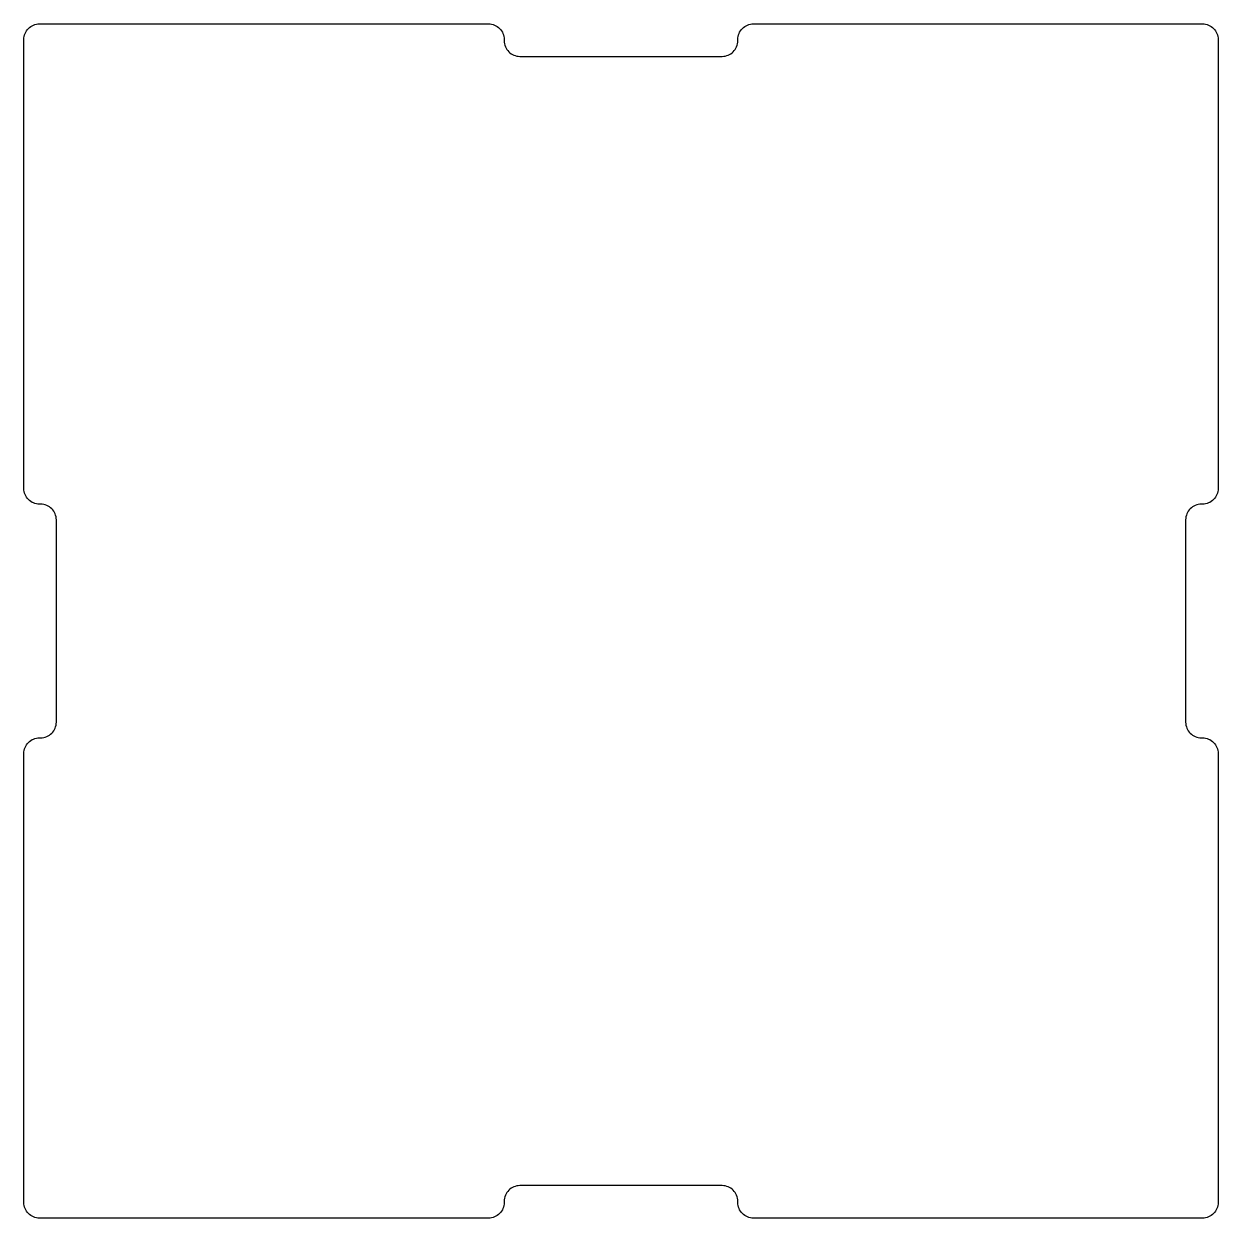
# Model space of a CAD drawing. Header units: millimetres. Extents: x -46 to 46, y -46 to 46.
import ezdxf

# ---------------------------------------------------------------- set-up
doc = ezdxf.new("R2010")
doc.units = ezdxf.units.MM
doc.layers.get('0').update_dxf_attribs({"linetype": 'CONTINUOUS'})

msp = doc.modelspace()

# ---------------------------------------------------------------- linework, layer by layer
msp.add_lwpolyline([(-44.8, 46), (-10.2, 46, -0.414214), (-9, 44.8), (-9, 44.7, 0.414214), (-7.8, 43.5), (7.8, 43.5, 0.414214), (9, 44.7), (9, 44.8, -0.414214), (10.2, 46), (44.8, 46, -0.414214), (46, 44.8), (46, 10.2, -0.414214), (44.8, 9), (44.7, 9, 0.414214), (43.5, 7.8), (43.5, -7.8, 0.414214), (44.7, -9), (44.8, -9, -0.414214), (46, -10.2), (46, -44.8, -0.414214), (44.8, -46), (10.2, -46, -0.414214), (9, -44.8), (9, -44.7, 0.414214), (7.8, -43.5), (-7.8, -43.5, 0.414214), (-9, -44.7), (-9, -44.8, -0.414214), (-10.2, -46), (-44.8, -46, -0.414214), (-46, -44.8), (-46, -10.2, -0.414214), (-44.8, -9), (-44.7, -9, 0.414214), (-43.5, -7.8), (-43.5, 7.8, 0.414214), (-44.7, 9), (-44.8, 9, -0.414214), (-46, 10.2), (-46, 44.8, -0.414214)], format="xyb", close=True)

doc.saveas('drawing.dxf')
